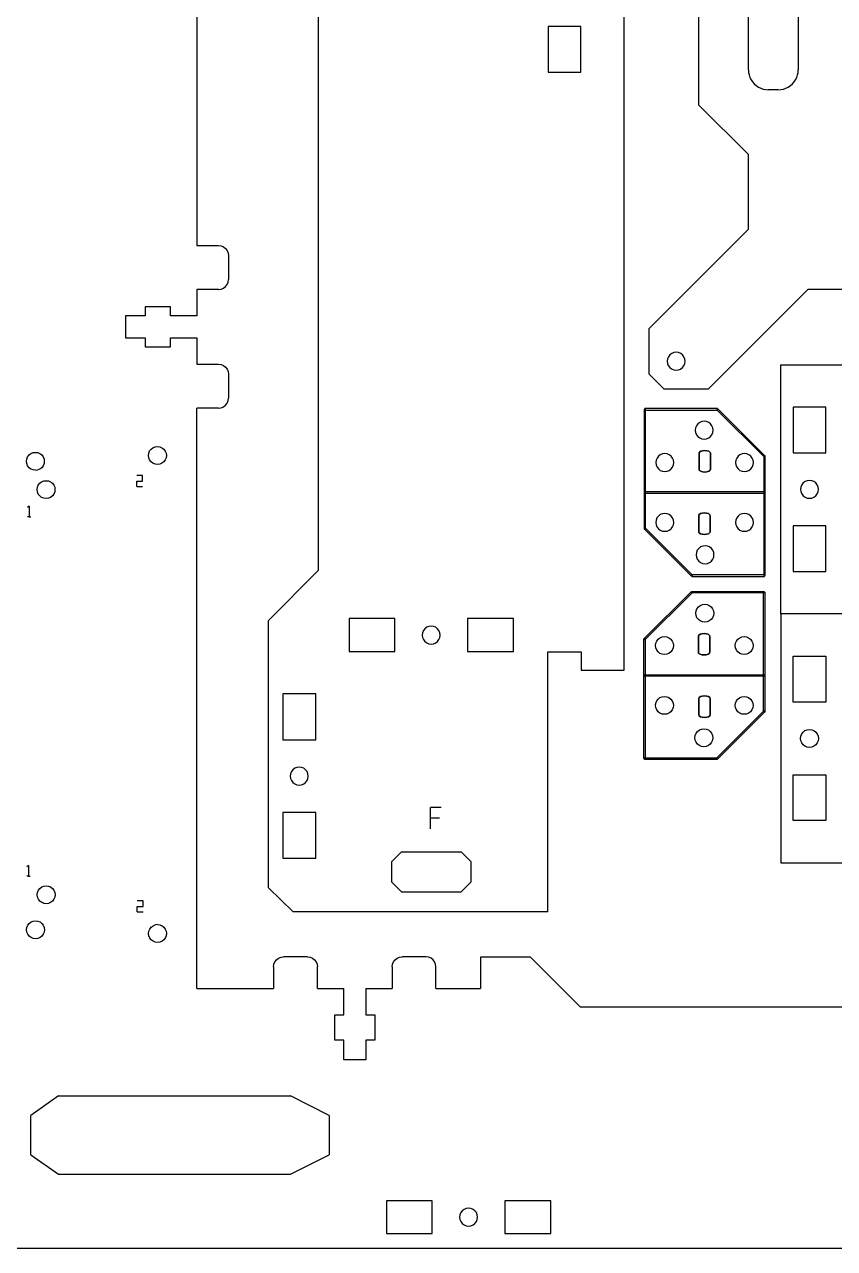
# Model space of a CAD drawing. Extents: x -950 to 1013, y 49 to 1405.
# Drawn here: x -682 to -221, y 49 to 745 of the extents above; entities that cross this region are included whole.
import ezdxf

# ---------------------------------------------------------------- set-up
doc = ezdxf.new("R2010")
doc.units = 0
doc.layers.get('0').update_dxf_attribs({"linetype": 'CONTINUOUS'})

msp = doc.modelspace()

# ---------------------------------------------------------------- linework, layer by layer
at = {"color": 2}
for points in [[(-514.570592, 1212.414237), (-514.570592, 434.304315)], [(-364.901343, 377.637571), (-340.381664, 377.637571), (-340.381664, 1161.390651)], [(-542.917049, 405.957861), (-514.570592, 434.304315)], [(-542.917049, 253.760789), (-542.917049, 405.957861)], [(-383.893464, 388.099596), (-364.901343, 388.099596)], [(-383.893464, 240.157301), (-383.893464, 388.099596)], [(-364.901343, 388.099596), (-364.901343, 377.637571)], [(-528.743823, 240.131109), (-542.917049, 253.760789)], [(-383.893464, 240.157301), (-385.16904, 240.13114), (-528.743823, 240.131109)]]:
    msp.add_lwpolyline(points, dxfattribs=at)
at = {"color": 5}
for points in [[(-583.575142, 937.402299), (-583.575142, 619.164204)], [(-583.575142, 619.164204), (-571.24444, 619.164204)], [(-571.24444, 619.164204), (-569.777119, 618.971029)], [(-569.777119, 618.971029), (-568.409791, 618.404661)], [(-568.409791, 618.404661), (-567.235647, 617.503709)], [(-567.235647, 617.503709), (-566.334689, 616.329556)], [(-566.334689, 616.329556), (-565.768326, 614.962228)], [(-565.768326, 614.962228), (-565.575151, 613.494907), (-565.575151, 599.888628)], [(-565.768326, 598.421299), (-565.575151, 599.888628)], [(-571.24444, 594.219331), (-583.575142, 594.219331)], [(-583.575142, 594.219331), (-583.575142, 579.195731)], [(-571.24444, 594.219331), (-569.777119, 594.412509)], [(-569.777119, 594.412509), (-568.409791, 594.978877)], [(-568.409791, 594.978877), (-567.235647, 595.879826)], [(-567.235647, 595.879826), (-566.334689, 597.053979)], [(-566.334689, 597.053979), (-565.768326, 598.421299)], [(-613.055449, 579.195731), (-624.252297, 579.195731)], [(-624.252297, 579.195731), (-624.252297, 566.723277)], [(-613.055449, 584.298091), (-613.055449, 579.195731)], [(-598.598759, 584.298091), (-613.055449, 584.298091)], [(-598.598759, 579.195731), (-598.598759, 584.298091)], [(-583.575142, 579.195731), (-598.598759, 579.195731)], [(-624.252297, 566.723277), (-613.055449, 566.723277)], [(-613.055449, 566.723277), (-613.055449, 561.620922)], [(-598.598759, 561.620922), (-598.598759, 566.723277)], [(-598.598759, 566.723277), (-583.575142, 566.723277)], [(-583.575142, 566.723277), (-583.575142, 551.699669)], [(-613.055449, 561.620922), (-598.598759, 561.620922)], [(-583.575142, 551.699669), (-571.24444, 551.699669)], [(-571.24444, 551.699669), (-569.777119, 551.506493)], [(-569.777119, 551.506493), (-568.409791, 550.940125)], [(-568.409791, 550.940125), (-567.235647, 550.039164)], [(-251.324535, 409.637461), (-251.324526, 551.369699), (-206.608, 551.369699)], [(-567.235647, 550.039164), (-566.334689, 548.86502)], [(-566.334689, 548.86502), (-565.768326, 547.497692)], [(-565.768326, 547.497692), (-565.575151, 546.030371), (-565.575151, 532.424092)], [(-567.235647, 528.415291), (-566.334689, 529.589444)], [(-566.334689, 529.589444), (-565.768326, 530.956772)], [(-565.768326, 530.956772), (-565.575151, 532.424092)], [(-583.575142, 196.518677), (-583.575142, 526.754795)], [(-571.24444, 526.754795), (-583.575142, 526.754795)], [(-571.24444, 526.754795), (-569.777119, 526.94797)], [(-569.777119, 526.94797), (-568.409791, 527.514341)], [(-568.409791, 527.514341), (-567.235647, 528.415291)], [(-539.921608, 208.84938), (-539.728433, 210.3167)], [(-539.728433, 210.3167), (-539.162065, 211.684028)], [(-539.162065, 211.684028), (-538.261112, 212.858173)], [(-538.261112, 212.858173), (-537.086959, 213.75913)], [(-537.086959, 213.75913), (-535.71964, 214.325493)], [(-535.71964, 214.325493), (-534.252319, 214.518668)], [(-520.646031, 214.518668), (-534.252319, 214.518668)], [(-520.646031, 214.518668), (-519.178711, 214.325493)], [(-519.178711, 214.325493), (-517.811383, 213.75913)], [(-517.811383, 213.75913), (-516.637238, 212.858173)], [(-516.637238, 212.858173), (-515.736281, 211.684028)], [(-515.736281, 211.684028), (-515.169922, 210.3167)], [(-515.169922, 210.3167), (-514.976743, 208.84938)], [(-472.457072, 208.84938), (-472.263897, 210.3167)], [(-472.263897, 210.3167), (-471.697538, 211.684028)], [(-471.697538, 211.684028), (-470.796576, 212.858173)], [(-470.796576, 212.858173), (-469.622424, 213.75913)], [(-469.622424, 213.75913), (-468.255104, 214.325493)], [(-468.255104, 214.325493), (-466.787784, 214.518668)], [(-451.714175, 214.325493), (-453.181496, 214.518668), (-466.787784, 214.518668)], [(-450.346847, 213.75913), (-451.714175, 214.325493)], [(-449.172698, 212.858173), (-450.346847, 213.75913)], [(-448.271745, 211.684028), (-449.172698, 212.858173)], [(-447.705377, 210.3167), (-448.271745, 211.684028)], [(-447.512198, 208.84938), (-447.705377, 210.3167)], [(-393.814743, 214.376939), (-422.1612, 214.376939)], [(-422.1612, 214.376939), (-422.1612, 196.518677)], [(-393.814743, 214.376939), (-365.468286, 186.03049)], [(-539.921608, 208.84938), (-539.921608, 196.518677)], [(-514.976743, 196.518677), (-514.976743, 208.84938)], [(-472.457072, 208.84938), (-472.457072, 196.518677)], [(-447.512198, 196.518677), (-447.512198, 208.84938)], [(-583.575142, 196.518677), (-539.921608, 196.518677)], [(-514.976743, 196.518677), (-499.953126, 196.518677)], [(-499.953126, 181.49506), (-499.953126, 196.518677)], [(-487.480671, 196.518677), (-472.457072, 196.518677)], [(-487.480671, 196.518677), (-487.480671, 181.49506)], [(-447.512198, 196.518677), (-422.1612, 196.518677)], [(-505.05548, 181.49506), (-499.953126, 181.49506)], [(-505.05548, 167.038373), (-505.05548, 181.49506)], [(-487.480671, 181.49506), (-482.378312, 181.49506)], [(-482.378312, 181.49506), (-482.378312, 167.038373)], [(-365.468286, 186.03049), (-53.496586, 186.03049)], [(-499.953126, 167.038373), (-505.05548, 167.038373)], [(-499.953126, 155.841522), (-499.953126, 167.038373)], [(-482.378312, 167.038373), (-487.480671, 167.038373)], [(-487.480671, 167.038373), (-487.480671, 155.841522)], [(-487.480671, 155.841522), (-499.953126, 155.841522)], [(3.196321, 48.550226), (-931.952959, 48.550226)]]:
    msp.add_lwpolyline(points, dxfattribs=at)
at = {"color": 4}
for points in [[(-298.061425, 800.531186), (-298.061425, 699.343557)], [(-298.061425, 699.343557), (-269.714976, 670.997109)], [(-269.714976, 628.477435), (-269.714976, 670.997109)], [(-326.407873, 571.784548), (-269.714976, 628.477435)], [(-292.392127, 537.768805), (-235.699231, 594.461693)], [(-235.699231, 594.461693), (-91.908689, 594.461693)], [(-326.407873, 571.784548), (-326.407873, 546.272739)], [(-326.407873, 546.272739), (-317.903936, 537.768805)], [(-317.903936, 537.768805), (-292.392127, 537.768805)]]:
    msp.add_lwpolyline(points, dxfattribs=at)
at = {"color": 7}
for points in [[(-269.714976, 719.186069), (-269.714976, 784.382896)], [(-241.368528, 784.382896), (-241.368528, 719.186069)], [(-383.751737, 743.873684), (-383.751737, 717.794949)], [(-365.043073, 743.873684), (-383.751737, 743.873684)], [(-365.043073, 717.794949), (-365.043073, 743.873684)], [(-383.751737, 717.794949), (-365.043073, 717.794949)], [(-269.714976, 719.186069), (-269.617969, 717.706083)], [(-269.617969, 717.706083), (-269.328622, 716.251428)], [(-241.754879, 716.251428), (-241.465527, 717.706083)], [(-241.465527, 717.706083), (-241.368528, 719.186069)], [(-269.328622, 716.251428), (-268.851872, 714.84698)], [(-268.851872, 714.84698), (-268.195887, 713.51678)], [(-268.195887, 713.51678), (-267.371895, 712.283579)], [(-267.371895, 712.283579), (-266.393985, 711.168483)], [(-266.393985, 711.168483), (-265.278881, 710.190573), (-264.045679, 709.366573)], [(-245.804615, 710.190573), (-244.68952, 711.168483)], [(-244.68952, 711.168483), (-243.711606, 712.283579)], [(-243.711606, 712.283579), (-242.887609, 713.51678)], [(-242.887609, 713.51678), (-242.231624, 714.84698)], [(-242.231624, 714.84698), (-241.754879, 716.251428)], [(-264.045679, 709.366573), (-262.715479, 708.710587), (-261.311031, 708.233845)], [(-261.311031, 708.233845), (-259.856376, 707.944493)], [(-259.856376, 707.944493), (-258.376391, 707.847491)], [(-252.707105, 707.847491), (-258.376391, 707.847491)], [(-252.707105, 707.847491), (-251.22712, 707.944493)], [(-251.22712, 707.944493), (-249.772465, 708.233845)], [(-249.772465, 708.233845), (-248.368017, 708.710587)], [(-248.368017, 708.710587), (-247.037817, 709.366573)], [(-247.037817, 709.366573), (-245.804615, 710.190573)], [(-312.222367, 548.475355), (-310.903806, 548.286741), (-309.581359, 548.445821), (-308.345145, 548.941757), (-307.279409, 549.740747), (-306.456783, 550.788347), (-305.933329, 552.013163), (-305.744712, 553.331724), (-305.903792, 554.654171), (-306.399727, 555.890389), (-307.198721, 556.956125), (-308.246321, 557.778748), (-309.471137, 558.302205), (-310.789695, 558.490819), (-312.112145, 558.331739), (-313.34836, 557.835803), (-314.414096, 557.036813), (-315.236722, 555.989213), (-315.760175, 554.764397), (-315.948793, 553.445836), (-315.789713, 552.123389), (-315.293777, 550.887171), (-314.494784, 549.821435), (-313.447184, 548.998813), (-312.222367, 548.475355)], [(-328.241849, 478.714244), (-328.241849, 526.039242), (-329.041848, 526.039242), (-329.041848, 478.714244), (-328.241849, 478.714244), (-328.241849, 478.714244)], [(-287.266847, 525.639243), (-287.266847, 526.439245), (-328.641849, 526.439245), (-328.641849, 525.639243), (-287.266847, 525.639243), (-287.266847, 525.639243)], [(-260.816848, 498.914243), (-260.266847, 499.489242), (-287.091847, 526.314243), (-287.666847, 525.764245), (-260.816848, 498.914243), (-260.816848, 498.914243)], [(-244.2946, 527.275219), (-244.2946, 501.196493)], [(-225.585975, 527.275219), (-244.2946, 527.275219)], [(-225.585975, 501.196493), (-225.585975, 527.275219)], [(-299.287783, 516.688557), (-299.797512, 515.457964), (-299.971369, 514.137379)], [(-297.420191, 518.556155), (-298.476922, 517.74529), (-299.287783, 516.688557)], [(-296.1896, 519.065884), (-297.420191, 518.556155)], [(-294.869007, 519.239741), (-296.1896, 519.065884)], [(-293.548425, 519.065884), (-294.869007, 519.239741)], [(-292.317831, 518.556155), (-293.548425, 519.065884)], [(-291.261095, 517.74529), (-292.317831, 518.556155)], [(-290.450231, 516.688557), (-291.261095, 517.74529)], [(-289.940505, 515.457964), (-290.450231, 516.688557)], [(-289.766647, 514.137379), (-289.940505, 515.457964)], [(-299.971369, 514.137379), (-299.797512, 512.816789)], [(-299.797512, 512.816789), (-299.287783, 511.586195)], [(-299.287783, 511.586195), (-298.476922, 510.529468)], [(-298.476922, 510.529468), (-297.420191, 509.718603)], [(-297.420191, 509.718603), (-296.1896, 509.208877)], [(-296.1896, 509.208877), (-294.869007, 509.03502)], [(-294.869007, 509.03502), (-293.548425, 509.208877)], [(-293.548425, 509.208877), (-292.317831, 509.718603)], [(-292.317831, 509.718603), (-291.261095, 510.529468)], [(-291.261095, 510.529468), (-290.450231, 511.586195)], [(-290.450231, 511.586195), (-289.940505, 512.816789)], [(-289.940505, 512.816789), (-289.766647, 514.137379)], [(-676.840478, 501.369781), (-675.519871, 501.543451)], [(-675.519871, 501.543451), (-674.199303, 501.369404)], [(-610.990358, 501.086637), (-610.480457, 502.317156)], [(-610.480457, 502.317156), (-609.669439, 503.373773)], [(-609.669439, 503.374002), (-608.612593, 504.184717)], [(-608.612593, 504.184485), (-607.381929, 504.694035)], [(-607.381929, 504.694035), (-606.061313, 504.867708)], [(-606.061313, 504.868133), (-604.740753, 504.694083)], [(-604.740753, 504.693661), (-603.510234, 504.183756)], [(-603.510234, 504.183756), (-602.453616, 503.372741)], [(-602.453616, 503.372971), (-601.642905, 502.316124)], [(-601.642905, 502.315892), (-601.133352, 501.085228)], [(-680.622959, 496.44182), (-680.448912, 497.762379)], [(-680.449289, 495.121204), (-680.622959, 496.44182)], [(-679.939736, 493.89054), (-680.449289, 495.121204)], [(-680.448912, 497.762379), (-679.939007, 498.992899)], [(-679.939007, 498.992899), (-679.127993, 500.049516)], [(-679.127993, 500.049516), (-678.071143, 500.860228)], [(-678.071143, 500.860228), (-676.840478, 501.369781)], [(-674.199303, 501.369404), (-672.968784, 500.859499)], [(-672.969121, 500.859499), (-671.912504, 500.048484)], [(-671.912166, 500.048484), (-671.101455, 498.991635)], [(-670.592287, 495.119795), (-671.102192, 493.889275)], [(-671.101455, 498.991635), (-670.591905, 497.76097)], [(-670.418575, 496.440357), (-670.592625, 495.119795)], [(-670.591905, 497.76097), (-670.41824, 496.440357)], [(-611.164409, 499.766077), (-610.990358, 501.086637)], [(-610.990736, 498.445883), (-611.164409, 499.766499)], [(-610.481182, 497.214797), (-610.990736, 498.445461)], [(-609.670471, 496.15818), (-610.481182, 497.215029)], [(-608.613857, 495.34717), (-609.670471, 496.15818)], [(-607.383338, 494.83726), (-608.613857, 495.34717)], [(-606.062775, 494.662989), (-607.383338, 494.837028)], [(-604.742159, 494.836883), (-606.062775, 494.663219)], [(-603.511495, 495.346629), (-604.742159, 494.837076)], [(-602.454648, 496.156915), (-603.511495, 495.346204)], [(-601.643639, 497.213955), (-602.454648, 496.157341)], [(-601.133738, 498.444052), (-601.643639, 497.213533)], [(-600.959687, 499.764844), (-601.133738, 498.444285)], [(-601.133352, 501.08546), (-600.959687, 499.764844)], [(-322.231232, 497.032773), (-322.405086, 495.712188)], [(-322.405086, 495.712188), (-322.231232, 494.391597)], [(-321.721503, 498.263372), (-322.231232, 497.032773)], [(-320.910638, 499.320099), (-321.721503, 498.263372)], [(-319.853902, 500.130964), (-320.910638, 499.320099)], [(-318.623312, 500.640693), (-319.853902, 500.130964)], [(-317.302727, 500.814547), (-318.623312, 500.640693)], [(-315.982137, 500.640693), (-317.302727, 500.814547)], [(-314.751543, 500.130964), (-315.982137, 500.640693)], [(-313.694816, 499.320099), (-314.751543, 500.130964)], [(-312.883951, 498.263372), (-313.694816, 499.320099)], [(-312.374225, 497.032773), (-312.883951, 498.263372)], [(-312.200368, 495.712188), (-312.374225, 497.032773)], [(-312.374225, 494.391597), (-312.200368, 495.712188)], [(-276.880079, 497.032773), (-277.053936, 495.712188)], [(-277.053936, 495.712188), (-276.880079, 494.391597)], [(-276.370353, 498.263372), (-276.880079, 497.032773)], [(-275.559489, 499.320099), (-276.370353, 498.263372)], [(-274.502753, 500.130964), (-275.559489, 499.320099)], [(-273.272159, 500.640693), (-274.502753, 500.130964)], [(-271.951577, 500.814547), (-273.272159, 500.640693)], [(-270.630984, 500.640693), (-271.951577, 500.814547)], [(-269.400393, 500.130964), (-270.630984, 500.640693)], [(-268.343662, 499.320099), (-269.400393, 500.130964)], [(-267.532801, 498.263372), (-268.343662, 499.320099)], [(-267.023072, 497.032773), (-267.532801, 498.263372)], [(-266.849215, 495.712188), (-267.023072, 497.032773)], [(-267.023072, 494.391597), (-266.849215, 495.712188)], [(-260.216847, 478.714244), (-260.216847, 499.564245), (-261.016849, 499.564245), (-261.016849, 478.714244), (-260.216847, 478.714244), (-260.216847, 478.714244)], [(-244.2946, 501.196493), (-225.585975, 501.196493)], [(-679.129033, 492.833693), (-679.939736, 493.89054)], [(-678.072745, 492.022675), (-679.129367, 492.833693)], [(-676.841887, 491.512771), (-678.072407, 492.022675)], [(-675.521328, 491.338724), (-676.841887, 491.512771)], [(-675.521328, 491.338724), (-674.200712, 491.512397)], [(-672.970048, 492.021947), (-674.200712, 491.512397)], [(-671.913536, 492.832661), (-672.970385, 492.021947)], [(-671.102192, 493.889275), (-671.913202, 492.832661)], [(-322.231232, 494.391597), (-321.721503, 493.161004), (-320.910638, 492.104277)], [(-320.910638, 492.104277), (-319.853902, 491.293412)], [(-319.853902, 491.293412), (-318.623312, 490.783683)], [(-318.623312, 490.783683), (-317.302727, 490.609829)], [(-317.302727, 490.609829), (-315.982137, 490.783683)], [(-315.982137, 490.783683), (-314.751543, 491.293412)], [(-314.751543, 491.293412), (-313.694816, 492.104277)], [(-313.694816, 492.104277), (-312.883951, 493.161004)], [(-312.883951, 493.161004), (-312.374225, 494.391597)], [(-276.880079, 494.391597), (-276.370353, 493.161004)], [(-276.370353, 493.161004), (-275.559489, 492.104277)], [(-275.559489, 492.104277), (-274.502753, 491.293412)], [(-274.502753, 491.293412), (-273.272159, 490.783683)], [(-273.272159, 490.783683), (-271.951577, 490.609829)], [(-271.951577, 490.609829), (-270.630984, 490.783683)], [(-270.630984, 490.783683), (-269.400393, 491.293412)], [(-269.400393, 491.293412), (-268.343662, 492.104277)], [(-268.343662, 492.104277), (-267.532801, 493.161004)], [(-267.532801, 493.161004), (-267.023072, 494.391597)], [(-674.552968, 480.334629), (-674.378921, 481.655197), (-673.869016, 482.885708)], [(-673.869016, 482.885708), (-673.058007, 483.942331)], [(-673.058007, 483.942331), (-672.00116, 484.753037)], [(-672.00116, 484.752699), (-670.770487, 485.262253)], [(-670.770487, 485.262587), (-669.44988, 485.43626)], [(-669.44988, 485.43626), (-668.129312, 485.262213)], [(-668.129312, 485.262213), (-666.898801, 484.752308)], [(-666.898801, 484.752308), (-666.478282, 484.429541)], [(-666.478282, 484.429541), (-666.269561, 484.34305)], [(-666.269561, 484.34305), (-665.842175, 483.941299)], [(-665.842175, 483.940965), (-665.031473, 482.884106)], [(-665.031473, 482.884444), (-664.521919, 481.65378)], [(-664.521919, 481.65378), (-664.348249, 480.333172)], [(-239.873519, 481.825437), (-240.047544, 480.50358)], [(-239.363302, 483.057213), (-239.873519, 481.825437)], [(-238.551664, 484.114955), (-239.363302, 483.057213)], [(-237.493919, 484.926597), (-238.551664, 484.114955)], [(-236.262144, 485.436813), (-237.493919, 484.926597)], [(-234.940298, 485.610837), (-236.262144, 485.436813)], [(-233.61844, 485.436813), (-234.940298, 485.610837)], [(-232.386664, 484.926597), (-233.61844, 485.436813)], [(-231.328919, 484.114955), (-232.386664, 484.926597)], [(-230.517281, 483.057213), (-231.328919, 484.114955)], [(-230.007064, 481.825437), (-230.517281, 483.057213)], [(-229.83304, 480.50358), (-230.007064, 481.825437)], [(-674.379303, 479.014019), (-674.552968, 480.334629)], [(-673.869753, 477.783349), (-674.379303, 479.014019)], [(-673.059038, 476.726499), (-673.869753, 477.783349)], [(-672.429802, 476.317245), (-673.059038, 476.726499)], [(-672.002425, 475.915493), (-672.429802, 476.317245)], [(-670.772239, 475.405251), (-672.002759, 475.915156)], [(-669.451342, 475.231541), (-670.771905, 475.405589)], [(-668.130726, 475.405203), (-669.451342, 475.231541)], [(-666.900065, 475.914765), (-668.130726, 475.405203)], [(-665.843207, 476.725468), (-666.900065, 475.914765)], [(-665.032201, 477.782085), (-665.843207, 476.725468)], [(-664.522296, 479.012604), (-665.032201, 477.782085)], [(-664.348249, 480.333172), (-664.522296, 479.012604)], [(-329.043126, 478.715165), (-329.043126, 457.865164), (-328.243127, 457.865164), (-328.243127, 478.715165), (-329.043126, 478.715165), (-329.043126, 478.715165)], [(-328.643127, 479.115165), (-328.643127, 478.315165), (-260.618128, 478.315165), (-260.618128, 479.115165), (-328.643127, 479.115165), (-328.643127, 479.115165)], [(-261.018127, 478.715165), (-261.018127, 431.390163), (-260.218128, 431.390163), (-260.218128, 478.715165), (-261.018127, 478.715165), (-261.018127, 478.715165)], [(-240.047544, 480.50358), (-239.873519, 479.18173)], [(-239.873519, 479.18173), (-239.363302, 477.949955)], [(-239.363302, 477.949955), (-238.551664, 476.892213)], [(-238.551664, 476.892213), (-237.493919, 476.080571)], [(-237.493919, 476.080571), (-236.262144, 475.570355)], [(-236.262144, 475.570355), (-234.940298, 475.39633)], [(-234.940298, 475.39633), (-233.61844, 475.570355)], [(-233.61844, 475.570355), (-232.386664, 476.080571)], [(-232.386664, 476.080571), (-231.328919, 476.892213)], [(-231.328919, 476.892213), (-230.517281, 477.949955)], [(-230.517281, 477.949955), (-230.007064, 479.18173)], [(-230.007064, 479.18173), (-229.83304, 480.50358)], [(-318.628993, 466.645722), (-319.859583, 466.135997)], [(-317.308399, 466.81958), (-318.628993, 466.645722)], [(-315.987818, 466.645722), (-317.308399, 466.81958)], [(-314.757224, 466.135997), (-315.987818, 466.645722)], [(-273.27784, 466.645722), (-274.508433, 466.135997)], [(-271.957249, 466.81958), (-273.27784, 466.645722)], [(-270.636664, 466.645722), (-271.957249, 466.81958)], [(-269.406071, 466.135997), (-270.636664, 466.645722)], [(-322.236904, 463.037811), (-322.410758, 461.717221)], [(-322.410758, 461.717221), (-322.236904, 460.396636)], [(-321.727175, 464.268405), (-322.236904, 463.037811)], [(-322.236904, 460.396636), (-321.727175, 459.166037)], [(-320.916311, 465.325132), (-321.727175, 464.268405)], [(-319.859583, 466.135997), (-320.916311, 465.325132)], [(-313.700488, 465.325132), (-314.757224, 466.135997)], [(-312.889623, 464.268405), (-313.700488, 465.325132)], [(-312.379898, 463.037811), (-312.889623, 464.268405)], [(-312.889623, 459.166037), (-312.379898, 460.396636)], [(-312.20604, 461.717221), (-312.379898, 463.037811)], [(-312.379898, 460.396636), (-312.20604, 461.717221)], [(-276.885751, 463.037811), (-277.059609, 461.717221)], [(-277.059609, 461.717221), (-276.885751, 460.396636)], [(-276.376025, 464.268405), (-276.885751, 463.037811)], [(-276.885751, 460.396636), (-276.376025, 459.166037)], [(-275.565161, 465.325132), (-276.376025, 464.268405)], [(-274.508433, 466.135997), (-275.565161, 465.325132)], [(-268.349335, 465.325132), (-269.406071, 466.135997)], [(-267.028744, 463.037811), (-267.538473, 464.268405), (-268.349335, 465.325132)], [(-267.538473, 459.166037), (-267.028744, 460.396636)], [(-266.854887, 461.717221), (-267.028744, 463.037811)], [(-267.028744, 460.396636), (-266.854887, 461.717221)], [(-225.585975, 459.810683), (-244.2946, 459.810683)], [(-244.2946, 459.810683), (-244.2946, 433.731949)], [(-225.585975, 433.731949), (-225.585975, 459.810683)], [(-328.443129, 458.515165), (-328.993129, 457.940163), (-302.168129, 431.115162), (-301.593126, 431.665163), (-328.443129, 458.515165), (-328.443129, 458.515165)], [(-321.727175, 459.166037), (-320.916311, 458.109309)], [(-320.916311, 458.109309), (-319.859583, 457.298445)], [(-319.859583, 457.298445), (-318.628993, 456.788716)], [(-318.628993, 456.788716), (-317.308399, 456.614861)], [(-317.308399, 456.614861), (-315.987818, 456.788716)], [(-315.987818, 456.788716), (-314.757224, 457.298445)], [(-314.757224, 457.298445), (-313.700488, 458.109309)], [(-313.700488, 458.109309), (-312.889623, 459.166037)], [(-276.376025, 459.166037), (-275.565161, 458.109309)], [(-275.565161, 458.109309), (-274.508433, 457.298445)], [(-274.508433, 457.298445), (-273.27784, 456.788716)], [(-273.27784, 456.788716), (-271.957249, 456.614861)], [(-271.957249, 456.614861), (-270.636664, 456.788716)], [(-270.636664, 456.788716), (-269.406071, 457.298445)], [(-269.406071, 457.298445), (-268.349335, 458.109309)], [(-268.349335, 458.109309), (-267.538473, 459.166037)], [(-298.809742, 445.84321), (-299.319471, 444.61262)], [(-297.998881, 446.899941), (-298.809742, 445.84321)], [(-296.942145, 447.710802), (-297.998881, 446.899941)], [(-295.711551, 448.220531), (-296.942145, 447.710802)], [(-294.390966, 448.394389), (-295.711551, 448.220531)], [(-293.070376, 448.220531), (-294.390966, 448.394389)], [(-291.839782, 447.710802), (-293.070376, 448.220531)], [(-290.783055, 446.899941), (-291.839782, 447.710802)], [(-289.972194, 445.84321), (-290.783055, 446.899941)], [(-289.462465, 444.61262), (-289.972194, 445.84321)], [(-299.319471, 444.61262), (-299.493329, 443.292026)], [(-299.493329, 443.292026), (-299.319471, 441.971445)], [(-299.319471, 441.971445), (-298.809742, 440.740851)], [(-298.809742, 440.740851), (-297.998881, 439.684115)], [(-297.998881, 439.684115), (-296.942145, 438.87325)], [(-296.942145, 438.87325), (-295.711551, 438.363525)], [(-293.070376, 438.363525), (-291.839782, 438.87325)], [(-291.839782, 438.87325), (-290.783055, 439.684115), (-289.972194, 440.740851)], [(-289.972194, 440.740851), (-289.462465, 441.971445), (-289.288607, 443.292026)], [(-289.288607, 443.292026), (-289.462465, 444.61262)], [(-295.711551, 438.363525), (-294.390966, 438.189667)], [(-294.390966, 438.189667), (-293.070376, 438.363525)], [(-244.2946, 433.731949), (-225.585975, 433.731949)], [(-301.993129, 431.790162), (-301.993129, 430.990163), (-260.618128, 430.990163), (-260.618128, 431.790162), (-301.993129, 431.790162), (-301.993129, 431.790162)], [(-328.613136, 394.799525), (-329.163137, 395.374524), (-302.338137, 422.199525), (-301.763138, 421.649524), (-328.613136, 394.799525), (-328.613136, 394.799525)], [(-302.163137, 421.524525), (-302.163137, 422.324524), (-260.788136, 422.324524), (-260.788136, 421.524525), (-302.163137, 421.524525), (-302.163137, 421.524525)], [(-261.188135, 374.599525), (-261.188135, 421.924524), (-260.388136, 421.924524), (-260.388136, 374.599525), (-261.188135, 374.599525), (-261.188135, 374.599525)], [(-299.663337, 410.022661), (-299.489479, 411.343242)], [(-299.489479, 411.343242), (-298.979754, 412.573836)], [(-298.979754, 412.573836), (-298.168889, 413.630572)], [(-298.168889, 413.630572), (-297.112153, 414.441437)], [(-297.112153, 414.441437), (-295.881559, 414.951162)], [(-295.881559, 414.951162), (-294.560978, 415.12502)], [(-294.560978, 415.12502), (-293.240384, 414.951162)], [(-293.240384, 414.951162), (-292.009794, 414.441437)], [(-292.009794, 414.441437), (-290.953063, 413.630572), (-290.142202, 412.573836)], [(-290.142202, 412.573836), (-289.632473, 411.343242), (-289.458615, 410.022661)], [(-496.995783, 406.949749), (-496.995783, 388.241124)], [(-470.917058, 406.949749), (-496.995783, 406.949749)], [(-470.917058, 388.241124), (-470.917058, 406.949749)], [(-403.452513, 406.949749), (-429.531239, 406.949749)], [(-429.531239, 406.949749), (-429.531239, 388.241124)], [(-403.452513, 388.241124), (-403.452513, 406.949749)], [(-299.489479, 408.702067), (-299.663337, 410.022661)], [(-298.979754, 407.471477), (-299.489479, 408.702067)], [(-298.168889, 406.414749), (-298.979754, 407.471477)], [(-297.112153, 405.603885), (-298.168889, 406.414749)], [(-295.881559, 405.094156), (-297.112153, 405.603885)], [(-294.560978, 404.920301), (-295.881559, 405.094156)], [(-293.240384, 405.094156), (-294.560978, 404.920301)], [(-292.009794, 405.603885), (-293.240384, 405.094156)], [(-290.953063, 406.414749), (-292.009794, 405.603885)], [(-290.142202, 407.471477), (-290.953063, 406.414749)], [(-289.632473, 408.702067), (-290.142202, 407.471477)], [(-289.458615, 410.022661), (-289.632473, 408.702067)], [(-84.084278, 409.638603), (-251.328297, 409.638603), (-251.328288, 267.906365), (-206.611762, 267.906365)], [(-453.835519, 401.206819), (-454.647161, 400.149068), (-455.157377, 398.917301), (-455.331398, 397.595444), (-455.157377, 396.273589)], [(-452.777777, 402.018452), (-453.835519, 401.206819)], [(-448.902295, 402.528677), (-450.224153, 402.702701), (-451.545998, 402.528677), (-452.777777, 402.018452)], [(-447.670519, 402.018452), (-448.902295, 402.528677)], [(-445.801136, 400.149068), (-446.612777, 401.206819), (-447.670519, 402.018452)], [(-445.290919, 398.917301), (-445.801136, 400.149068)], [(-445.801136, 395.041819), (-445.290919, 396.273589), (-445.116895, 397.595444), (-445.290919, 398.917301)], [(-455.157377, 396.273589), (-454.647161, 395.041819)], [(-454.647161, 395.041819), (-453.835519, 393.984077)], [(-453.835519, 393.984077), (-452.777777, 393.172435)], [(-452.777777, 393.172435), (-451.545998, 392.662219), (-450.224153, 392.488197)], [(-450.224153, 392.488197), (-448.902295, 392.662219)], [(-448.902295, 392.662219), (-447.670519, 393.172435)], [(-447.670519, 393.172435), (-446.612777, 393.984077)], [(-446.612777, 393.984077), (-445.801136, 395.041819)], [(-329.213138, 374.599525), (-329.213138, 395.449523), (-328.413135, 395.449523), (-328.413135, 374.599525), (-329.213138, 374.599525), (-329.213138, 374.599525)], [(-322.580766, 391.597466), (-322.406912, 392.918051)], [(-322.406912, 390.276876), (-322.580766, 391.597466)], [(-322.406912, 392.918051), (-321.897183, 394.14865)], [(-321.897183, 389.046282), (-322.406912, 390.276876)], [(-321.897183, 394.14865), (-321.086318, 395.205381)], [(-321.086318, 395.205381), (-320.029591, 396.016242)], [(-320.029591, 396.016242), (-318.799001, 396.525971)], [(-318.799001, 396.525971), (-317.478407, 396.699829)], [(-317.478407, 396.699829), (-316.157825, 396.525971)], [(-316.157825, 396.525971), (-314.927232, 396.016242)], [(-314.927232, 396.016242), (-313.870496, 395.205381)], [(-313.870496, 395.205381), (-313.059631, 394.14865)], [(-313.059631, 394.14865), (-312.549905, 392.918051)], [(-312.549905, 390.276876), (-313.059631, 389.046282)], [(-312.549905, 392.918051), (-312.376048, 391.597466)], [(-312.376048, 391.597466), (-312.549905, 390.276876)], [(-277.229616, 391.597466), (-277.055759, 392.918051)], [(-277.055759, 390.276876), (-277.229616, 391.597466)], [(-277.055759, 392.918051), (-276.546033, 394.14865)], [(-276.546033, 389.046282), (-277.055759, 390.276876)], [(-276.546033, 394.14865), (-275.735169, 395.205381)], [(-275.735169, 395.205381), (-274.678441, 396.016242)], [(-274.678441, 396.016242), (-273.447847, 396.525971)], [(-273.447847, 396.525971), (-272.127257, 396.699829)], [(-272.127257, 396.699829), (-270.806672, 396.525971)], [(-270.806672, 396.525971), (-269.576078, 396.016242)], [(-269.576078, 396.016242), (-268.519342, 395.205381)], [(-268.519342, 395.205381), (-267.708481, 394.14865)], [(-267.198752, 390.276876), (-267.708481, 389.046282), (-268.519342, 387.989555)], [(-267.708481, 394.14865), (-267.198752, 392.918051)], [(-267.198752, 392.918051), (-267.024895, 391.597466)], [(-267.024895, 391.597466), (-267.198752, 390.276876)], [(-496.995783, 388.241124), (-470.917058, 388.241124)], [(-429.531239, 388.241124), (-403.452513, 388.241124)], [(-321.086318, 387.989555), (-321.897183, 389.046282)], [(-320.029591, 387.17869), (-321.086318, 387.989555)], [(-318.799001, 386.668965), (-320.029591, 387.17869)], [(-317.478407, 386.495107), (-318.799001, 386.668965)], [(-316.157825, 386.668965), (-317.478407, 386.495107)], [(-314.927232, 387.17869), (-316.157825, 386.668965)], [(-313.870496, 387.989555), (-314.927232, 387.17869)], [(-313.059631, 389.046282), (-313.870496, 387.989555)], [(-275.735169, 387.989555), (-276.546033, 389.046282)], [(-274.678441, 387.17869), (-275.735169, 387.989555)], [(-273.447847, 386.668965), (-274.678441, 387.17869)], [(-272.127257, 386.495107), (-273.447847, 386.668965)], [(-270.806672, 386.668965), (-272.127257, 386.495107)], [(-269.576078, 387.17869), (-270.806672, 386.668965)], [(-268.519342, 387.989555), (-269.576078, 387.17869)], [(-244.298362, 385.544123), (-225.589737, 385.544123)], [(-244.298362, 359.465389), (-244.298362, 385.544123)], [(-225.589737, 385.544123), (-225.589737, 359.465389)], [(-328.411857, 374.600475), (-328.411857, 327.275476), (-329.211856, 327.275476), (-329.211856, 374.600475), (-328.411857, 374.600475), (-328.411857, 374.600475)], [(-328.813135, 374.199522), (-328.813135, 374.999525), (-260.788136, 374.999525), (-260.788136, 374.199522), (-328.813135, 374.199522), (-328.813135, 374.199522)], [(-260.386855, 374.600475), (-260.386855, 353.750477), (-261.186857, 353.750477), (-261.186857, 374.600475), (-260.386855, 374.600475), (-260.386855, 374.600475)], [(-534.696576, 364.146645), (-534.696576, 338.067916)], [(-515.987912, 364.146645), (-534.696576, 364.146645)], [(-515.987912, 338.067916), (-515.987912, 364.146645)], [(-320.023914, 362.021306), (-318.79332, 362.531035)], [(-318.79332, 362.531035), (-317.472735, 362.704893)], [(-317.472735, 362.704893), (-316.152145, 362.531035)], [(-316.152145, 362.531035), (-314.921551, 362.021306)], [(-274.67276, 362.021306), (-273.442167, 362.531035)], [(-273.442167, 362.531035), (-272.121585, 362.704893)], [(-272.121585, 362.704893), (-270.800991, 362.531035)], [(-270.800991, 362.531035), (-269.570401, 362.021306)], [(-322.575098, 357.60253), (-322.40124, 358.923124)], [(-322.40124, 356.281949), (-322.575098, 357.60253)], [(-322.40124, 358.923124), (-321.891511, 360.153717), (-321.080646, 361.210445)], [(-321.891511, 355.051346), (-322.40124, 356.281949)], [(-321.080646, 361.210445), (-320.023914, 362.021306)], [(-314.921551, 362.021306), (-313.864824, 361.210445)], [(-313.864824, 361.210445), (-313.053959, 360.153717)], [(-313.053959, 360.153717), (-312.544233, 358.923124)], [(-312.544233, 356.281949), (-313.053959, 355.051346)], [(-312.544233, 358.923124), (-312.370376, 357.60253)], [(-312.370376, 357.60253), (-312.544233, 356.281949)], [(-277.223944, 357.60253), (-277.050087, 358.923124)], [(-277.050087, 356.281949), (-277.223944, 357.60253)], [(-277.050087, 358.923124), (-276.540361, 360.153717)], [(-276.540361, 355.051346), (-277.050087, 356.281949)], [(-276.540361, 360.153717), (-275.729496, 361.210445)], [(-275.729496, 361.210445), (-274.67276, 362.021306)], [(-269.570401, 362.021306), (-268.513674, 361.210445)], [(-268.513674, 361.210445), (-267.702809, 360.153717)], [(-267.702809, 360.153717), (-267.19308, 358.923124)], [(-267.19308, 356.281949), (-267.702809, 355.051346)], [(-267.19308, 358.923124), (-267.019222, 357.60253)], [(-267.019222, 357.60253), (-267.19308, 356.281949)], [(-225.589737, 359.465389), (-244.298362, 359.465389)], [(-321.080646, 353.994619), (-321.891511, 355.051346)], [(-320.023914, 353.183757), (-321.080646, 353.994619)], [(-318.79332, 352.674029), (-320.023914, 353.183757)], [(-317.472735, 352.500171), (-318.79332, 352.674029)], [(-316.152145, 352.674029), (-317.472735, 352.500171)], [(-314.921551, 353.183757), (-316.152145, 352.674029)], [(-313.864824, 353.994619), (-314.921551, 353.183757)], [(-313.053959, 355.051346), (-313.864824, 353.994619)], [(-260.986856, 354.400475), (-260.436855, 353.825476), (-287.261855, 327.000475), (-287.836855, 327.550476), (-260.986856, 354.400475), (-260.986856, 354.400475)], [(-275.729496, 353.994619), (-276.540361, 355.051346)], [(-274.67276, 353.183757), (-275.729496, 353.994619)], [(-273.442167, 352.674029), (-274.67276, 353.183757)], [(-272.121585, 352.500171), (-273.442167, 352.674029)], [(-270.800991, 352.674029), (-272.121585, 352.500171)], [(-269.570401, 353.183757), (-270.800991, 352.674029)], [(-268.513674, 353.994619), (-269.570401, 353.183757)], [(-267.702809, 355.051346), (-268.513674, 353.994619)], [(-299.96752, 340.497933), (-299.457791, 341.728523)], [(-299.457791, 341.728523), (-298.646929, 342.785251)], [(-298.646929, 342.785251), (-297.590198, 343.596115)], [(-297.590198, 343.596115), (-296.359608, 344.105844)], [(-296.359608, 344.105844), (-295.039015, 344.279699)], [(-295.039015, 344.279699), (-293.718433, 344.105844)], [(-293.718433, 344.105844), (-292.487839, 343.596115)], [(-292.487839, 343.596115), (-291.431103, 342.785251)], [(-291.431103, 342.785251), (-290.620238, 341.728523)], [(-290.620238, 341.728523), (-290.110513, 340.497933)], [(-239.877281, 340.094339), (-239.367064, 341.326117)], [(-239.367064, 341.326117), (-238.555423, 342.383859)], [(-238.555423, 342.383859), (-237.497681, 343.195501)], [(-237.497681, 343.195501), (-236.265905, 343.705717), (-234.944056, 343.879739)], [(-234.944056, 343.879739), (-233.622202, 343.705717)], [(-233.622202, 343.705717), (-232.390423, 343.195501)], [(-232.390423, 343.195501), (-231.332681, 342.383859)], [(-231.332681, 342.383859), (-230.521039, 341.326117)], [(-230.521039, 341.326117), (-230.010823, 340.094339)], [(-534.696576, 338.067916), (-515.987912, 338.067916)], [(-300.141377, 339.177339), (-299.96752, 340.497933)], [(-299.457791, 336.626164), (-299.96752, 337.856757), (-300.141377, 339.177339)], [(-297.590198, 334.758563), (-298.646929, 335.569428), (-299.457791, 336.626164)], [(-296.359608, 334.248837), (-297.590198, 334.758563)], [(-292.487839, 334.758563), (-293.718433, 334.248837)], [(-291.431103, 335.569428), (-292.487839, 334.758563)], [(-290.620238, 336.626164), (-291.431103, 335.569428)], [(-290.110513, 337.856757), (-290.620238, 336.626164)], [(-290.110513, 340.497933), (-289.936655, 339.177339)], [(-289.936655, 339.177339), (-290.110513, 337.856757)], [(-240.051305, 338.772484), (-239.877281, 340.094339)], [(-239.877281, 337.450635), (-240.051305, 338.772484)], [(-239.367064, 336.218859), (-239.877281, 337.450635)], [(-238.555423, 335.161117), (-239.367064, 336.218859)], [(-237.497681, 334.349476), (-238.555423, 335.161117)], [(-236.265905, 333.839259), (-237.497681, 334.349476)], [(-232.390423, 334.349476), (-233.622202, 333.839259)], [(-231.332681, 335.161117), (-232.390423, 334.349476)], [(-230.521039, 336.218859), (-231.332681, 335.161117)], [(-230.010823, 337.450635), (-230.521039, 336.218859)], [(-230.010823, 340.094339), (-229.836802, 338.772484)], [(-229.836802, 338.772484), (-230.010823, 337.450635)], [(-287.436855, 327.675475), (-287.436855, 326.875476), (-328.811856, 326.875476), (-328.811856, 327.675475), (-287.436855, 327.675475), (-287.436855, 327.675475)], [(-295.039015, 334.07498), (-296.359608, 334.248837)], [(-293.718433, 334.248837), (-295.039015, 334.07498)], [(-234.944056, 333.665235), (-236.265905, 333.839259)], [(-233.622202, 333.839259), (-234.944056, 333.665235)], [(-528.953615, 320.986381), (-529.765248, 319.928635)], [(-527.895865, 321.798019), (-528.953615, 320.986381)], [(-526.664095, 322.308235), (-527.895865, 321.798019)], [(-525.34224, 322.48226), (-526.664095, 322.308235)], [(-524.020385, 322.308235), (-525.34224, 322.48226)], [(-522.788615, 321.798019), (-524.020385, 322.308235)], [(-521.730865, 320.986381), (-522.788615, 321.798019)], [(-520.919232, 319.928635), (-521.730865, 320.986381)], [(-530.275465, 318.696869), (-530.449495, 317.375011)], [(-530.449495, 317.375011), (-530.275465, 316.053156)], [(-529.765248, 319.928635), (-530.275465, 318.696869)], [(-530.275465, 316.053156), (-529.765248, 314.821389), (-528.953615, 313.763635)], [(-528.953615, 313.763635), (-527.895865, 312.952002)], [(-522.788615, 312.952002), (-521.730865, 313.763635)], [(-521.730865, 313.763635), (-520.919232, 314.821389), (-520.409015, 316.053156)], [(-520.409015, 318.696869), (-520.919232, 319.928635)], [(-520.234991, 317.375011), (-520.409015, 318.696869)], [(-520.409015, 316.053156), (-520.234991, 317.375011)], [(-244.298362, 318.079579), (-225.589737, 318.079579)], [(-244.298362, 292.000853), (-244.298362, 318.079579)], [(-225.589737, 318.079579), (-225.589737, 292.000853)], [(-527.895865, 312.952002), (-526.664095, 312.441781)], [(-526.664095, 312.441781), (-525.34224, 312.267756)], [(-525.34224, 312.267756), (-524.020385, 312.441781)], [(-524.020385, 312.441781), (-522.788615, 312.952002)], [(-534.696576, 296.682109), (-534.696576, 270.603371)], [(-515.987912, 296.682109), (-534.696576, 296.682109)], [(-515.987912, 270.603371), (-515.987912, 296.682109)], [(-225.589737, 292.000853), (-244.298362, 292.000853)], [(-472.895592, 268.581923), (-467.226303, 274.251212)], [(-472.895592, 268.581923), (-472.895592, 257.243349), (-467.226303, 251.574052), (-433.221993, 251.574052), (-427.552705, 257.243349), (-427.552705, 268.581923), (-433.221993, 274.251212)], [(-467.226303, 274.251212), (-433.221993, 274.251212)], [(-534.696576, 270.603371), (-515.987912, 270.603371)], [(-674.468328, 249.8303), (-674.294281, 251.150859)], [(-674.294281, 251.150859), (-673.784376, 252.381379)], [(-673.784376, 252.381379), (-672.973367, 253.437996)], [(-672.973367, 253.437996), (-671.916521, 254.248708)], [(-671.916521, 254.248708), (-670.685856, 254.758261)], [(-670.685856, 254.758261), (-669.36524, 254.931925)], [(-669.36524, 254.931925), (-668.044681, 254.757884)], [(-668.044681, 254.757884), (-667.479688, 254.523756)], [(-667.479688, 254.523756), (-667.323606, 254.503197)], [(-667.323606, 254.503188), (-666.814162, 254.247979)], [(-666.814162, 254.247979), (-665.757544, 253.436964)], [(-665.757544, 253.436964), (-664.946833, 252.380115)], [(-664.946833, 252.380115), (-664.43728, 251.14945)], [(-664.43728, 251.14945), (-664.263606, 249.828837)], [(-674.294664, 248.509684), (-674.468328, 249.8303)], [(-673.785114, 247.27902), (-674.294664, 248.509684)], [(-672.974399, 246.222173), (-673.785114, 247.27902)], [(-671.917785, 245.411155), (-672.974399, 246.222173)], [(-671.196719, 245.156468), (-671.917785, 245.411155)], [(-670.687265, 244.901251), (-671.196719, 245.156468)], [(-669.366703, 244.727204), (-670.687265, 244.901251)], [(-668.046087, 244.900877), (-669.366703, 244.727204)], [(-666.815422, 245.410427), (-668.046087, 244.900877)], [(-665.758576, 246.221141), (-666.815422, 245.410427)], [(-664.947562, 247.277755), (-665.758576, 246.221141)], [(-664.437657, 248.508275), (-664.947562, 247.277755)], [(-664.263606, 249.828837), (-664.437657, 248.508275)], [(-680.532151, 229.938268), (-680.358104, 231.258835)], [(-680.358486, 228.617322), (-680.532151, 229.937933)], [(-680.358345, 231.258835), (-679.84844, 232.489355)], [(-679.84844, 232.489355), (-679.037431, 233.545972)], [(-679.037193, 233.545635), (-677.980344, 234.356349)], [(-677.980585, 234.356684), (-676.749912, 234.866228)], [(-676.749912, 234.866228), (-675.429304, 235.039901)], [(-675.429063, 235.039564), (-674.108495, 234.865517)], [(-674.108495, 234.865851), (-672.877984, 234.355946)], [(-672.877984, 234.355946), (-671.821358, 233.54494)], [(-671.8216, 233.54494), (-671.010897, 232.488091)], [(-671.010897, 232.488091), (-670.501344, 231.257426)], [(-670.501102, 231.257092), (-670.327433, 229.936476), (-670.50148, 228.615917)], [(-610.922353, 229.084061), (-610.412448, 230.314581)], [(-610.412448, 230.314581), (-609.601434, 231.371195)], [(-609.601434, 231.371195), (-608.544584, 232.181906)], [(-608.544584, 232.181906), (-607.31392, 232.69146)], [(-605.993304, 232.865133), (-607.31392, 232.69146)], [(-605.993304, 232.865133), (-604.672744, 232.691082)], [(-604.672744, 232.691082), (-603.442225, 232.181181)], [(-603.442225, 232.181181), (-602.385607, 231.370163)], [(-602.385607, 231.370163), (-601.574896, 230.313317)], [(-601.574896, 230.313317), (-601.065343, 229.082653)], [(-679.848928, 227.386996), (-680.358486, 228.61766)], [(-679.038463, 226.330149), (-679.849169, 227.386996)], [(-677.981849, 225.519131), (-679.038463, 226.330149)], [(-676.751088, 225.009227), (-677.981608, 225.519131)], [(-675.43052, 224.834845), (-676.751088, 225.008893)], [(-674.110151, 225.008853), (-675.430762, 224.83518)], [(-671.82264, 226.329109), (-672.879486, 225.518403), (-674.110151, 225.008853)], [(-671.011384, 227.385731), (-671.822399, 226.329109)], [(-670.50148, 228.615917), (-671.011384, 227.385397)], [(-611.0964, 227.763499), (-610.922353, 229.084061)], [(-610.922727, 226.442883), (-611.0964, 227.763499)], [(-610.413177, 225.212219), (-610.922727, 226.442883)], [(-609.602465, 224.155372), (-610.413177, 225.212219)], [(-608.545848, 223.344363), (-609.602465, 224.155372)], [(-607.315329, 222.834461), (-608.545848, 223.344363)], [(-603.443489, 223.343629), (-604.674153, 222.834076)], [(-602.386639, 224.15434), (-603.443489, 223.343629)], [(-601.575625, 225.210957), (-602.386639, 224.15434)], [(-601.06572, 226.441477), (-601.575625, 225.210957)], [(-600.891673, 227.762037), (-601.06572, 226.441477)], [(-601.065343, 229.082653), (-600.891673, 227.762037)], [(-605.994769, 222.660411), (-607.315329, 222.834461)], [(-604.674153, 222.834076), (-605.994769, 222.660411)], [(-662.3536, 135.365987), (-678.179537, 124.215162)], [(-662.3536, 135.365987), (-530.256758, 135.365987)], [(-508.2332, 124.215162), (-530.256758, 135.365987)], [(-678.179537, 101.913522), (-678.179537, 124.215162)], [(-508.2332, 124.215162), (-508.2332, 101.913522)], [(-678.179537, 101.913522), (-662.3536, 90.762715)], [(-530.256758, 90.762715), (-508.2332, 101.913522)], [(-662.3536, 90.762715), (-530.256758, 90.762715)], [(-475.716903, 75.762819), (-475.716903, 57.054155)], [(-449.638178, 75.762819), (-475.716903, 75.762819)], [(-449.638178, 57.054155), (-449.638178, 75.762819)], [(-430.267127, 71.341716), (-431.498897, 70.8315), (-432.556639, 70.019861), (-433.368281, 68.962116), (-433.878497, 67.730341)], [(-428.945273, 71.515741), (-430.267127, 71.341716)], [(-427.623415, 71.341716), (-428.945273, 71.515741)], [(-426.391648, 70.8315), (-427.623415, 71.341716)], [(-425.333897, 70.019861), (-426.391648, 70.8315)], [(-424.522264, 68.962116), (-425.333897, 70.019861)], [(-382.173633, 75.762819), (-408.252359, 75.762819)], [(-408.252359, 75.762819), (-408.252359, 57.054155), (-382.173633, 57.054155)], [(-382.173633, 57.054155), (-382.173633, 75.762819)], [(-433.878497, 67.730341), (-434.052518, 66.408483)], [(-434.052518, 66.408483), (-433.878497, 65.086637)], [(-433.878497, 65.086637), (-433.368281, 63.854861)], [(-433.368281, 63.854861), (-432.556639, 62.797116)], [(-432.556639, 62.797116), (-431.498897, 61.985475)], [(-427.623415, 61.475261), (-426.391648, 61.985475), (-425.333897, 62.797116)], [(-425.333897, 62.797116), (-424.522264, 63.854861), (-424.012048, 65.086637)], [(-424.012048, 67.730341), (-424.522264, 68.962116)], [(-423.838015, 66.408483), (-424.012048, 67.730341)], [(-424.012048, 65.086637), (-423.838015, 66.408483)], [(-475.716903, 57.054155), (-449.638178, 57.054155)], [(-431.498897, 61.985475), (-430.267127, 61.475261), (-428.945273, 61.301237)], [(-428.945273, 61.301237), (-427.623415, 61.475261)]]:
    msp.add_lwpolyline(points, dxfattribs=at)
at = {"color": 1}
for points in [[(-297.709991, 501.213787), (-297.653031, 501.486443)], [(-297.653023, 501.486443), (-297.709985, 501.213787)], [(-297.653023, 501.486443), (-297.482119, 501.738092)], [(-297.482119, 501.738092), (-297.653023, 501.486443)], [(-297.482119, 501.738092), (-296.798505, 502.178341)], [(-296.798505, 502.178341), (-297.482119, 501.738092)], [(-296.798505, 502.178341), (-295.774169, 502.476996)], [(-295.774169, 502.476996), (-296.798505, 502.178341)], [(-295.774169, 502.476996), (-294.524122, 502.576557)], [(-294.524122, 502.576557), (-295.774169, 502.476996)], [(-294.524122, 502.576557), (-293.274071, 502.476996)], [(-293.274071, 502.476996), (-294.524122, 502.576557)], [(-293.274071, 502.476996), (-292.249735, 502.178341)], [(-292.249735, 502.178341), (-293.274071, 502.476996)], [(-292.249735, 502.178341), (-291.56612, 501.738092)], [(-291.56612, 501.738092), (-292.249735, 502.178341)], [(-291.56612, 501.738092), (-291.395217, 501.486443)], [(-291.395217, 501.486443), (-291.56612, 501.738092)], [(-291.395217, 501.486443), (-291.338258, 501.213787)], [(-291.338249, 501.213787), (-291.395208, 501.486443)], [(-297.709991, 491.727875), (-297.709991, 501.213787)], [(-297.709985, 501.213787), (-297.709985, 491.727875)], [(-291.338258, 501.213787), (-291.338258, 491.727875)], [(-291.338249, 491.727875), (-291.338249, 501.213787)], [(-614.567959, 488.301571), (-617.827799, 488.301571)], [(-614.567959, 485.183469), (-614.567959, 488.301571)], [(-297.653031, 491.45521), (-297.709991, 491.727875)], [(-297.709985, 491.727875), (-297.653023, 491.45521)], [(-297.482128, 491.20357), (-297.653031, 491.45521)], [(-297.653018, 491.45521), (-297.482111, 491.20357)], [(-296.798514, 490.763325), (-297.482128, 491.20357)], [(-297.482111, 491.20357), (-296.798496, 490.763325)], [(-295.774178, 490.464661), (-296.798514, 490.763325)], [(-296.798496, 490.763325), (-295.77416, 490.464661)], [(-294.524127, 490.365108), (-295.774178, 490.464661)], [(-295.77416, 490.464661), (-294.524113, 490.365108)], [(-293.274079, 490.464661), (-294.524127, 490.365108)], [(-294.524113, 490.365108), (-293.274065, 490.464661)], [(-292.249743, 490.763325), (-293.274079, 490.464661)], [(-293.274065, 490.464661), (-292.249729, 490.763325)], [(-291.566129, 491.20357), (-292.249743, 490.763325)], [(-292.249729, 490.763325), (-291.566112, 491.20357)], [(-291.395225, 491.45521), (-291.566129, 491.20357)], [(-291.566112, 491.20357), (-291.395208, 491.45521)], [(-291.338258, 491.727875), (-291.395217, 491.45521)], [(-291.395208, 491.45521), (-291.338249, 491.727875)], [(-617.827799, 485.183469), (-614.567959, 485.183469)], [(-617.827799, 482.065356), (-617.827799, 485.183469)], [(-617.827799, 482.065356), (-614.567959, 482.065356)], [(-679.072825, 471.01434), (-679.923215, 470.137683)], [(-679.072825, 471.01434), (-679.072825, 464.778117)], [(-297.010247, 466.666084), (-297.693865, 466.225835)], [(-297.693847, 466.225835), (-297.010233, 466.666084)], [(-295.985911, 466.964748), (-297.010247, 466.666084)], [(-297.010233, 466.666084), (-295.985897, 466.964748)], [(-294.735864, 467.064301), (-295.985911, 466.964748)], [(-295.985897, 466.964748), (-294.735846, 467.064301)], [(-293.485816, 466.964748), (-294.735864, 467.064301)], [(-294.735846, 467.064301), (-293.485799, 466.964748)], [(-292.46148, 466.666084), (-293.485816, 466.964748)], [(-293.485799, 466.964748), (-292.461463, 466.666084)], [(-291.777862, 466.225835), (-292.46148, 466.666084)], [(-292.461463, 466.666084), (-291.777849, 466.225835)], [(-679.072825, 464.778117), (-679.923215, 464.778117)], [(-679.072825, 464.778117), (-678.164448, 464.778117)], [(-297.864768, 465.974195), (-297.921727, 465.70153)], [(-297.921727, 465.70153), (-297.921727, 456.215621)], [(-297.921719, 465.70153), (-297.86476, 465.974195)], [(-297.921719, 456.215621), (-297.921719, 465.70153)], [(-297.693865, 466.225835), (-297.864768, 465.974195)], [(-297.864751, 465.974195), (-297.693847, 466.225835)], [(-291.606959, 465.974195), (-291.777862, 466.225835)], [(-291.777849, 466.225835), (-291.606945, 465.974195)], [(-291.549991, 465.70153), (-291.606954, 465.974195)], [(-291.606945, 465.974195), (-291.549982, 465.70153)], [(-291.549991, 456.215621), (-291.549991, 465.70153)], [(-291.549982, 465.70153), (-291.549982, 456.215621)], [(-297.921727, 456.215621), (-297.864768, 455.942965)], [(-297.86476, 455.942965), (-297.921719, 456.215621)], [(-297.693856, 455.691317), (-297.86476, 455.942965)], [(-297.86476, 455.942965), (-297.693856, 455.691317)], [(-297.010238, 455.251068), (-297.693856, 455.691317)], [(-297.693856, 455.691317), (-297.010238, 455.251068)], [(-295.985902, 454.952413), (-297.010238, 455.251068)], [(-297.010238, 455.251068), (-295.985902, 454.952413)], [(-294.735855, 454.852851), (-295.985902, 454.952413)], [(-295.985902, 454.952413), (-294.735855, 454.852851)], [(-293.485807, 454.952413), (-294.735855, 454.852851)], [(-294.735855, 454.852851), (-293.485807, 454.952413)], [(-292.461471, 455.251068), (-293.485807, 454.952413)], [(-293.485807, 454.952413), (-292.461471, 455.251068)], [(-291.777857, 455.691317), (-292.461471, 455.251068)], [(-292.461471, 455.251068), (-291.777857, 455.691317)], [(-291.606954, 455.942965), (-291.777857, 455.691317)], [(-291.777857, 455.691317), (-291.606954, 455.942965)], [(-291.606954, 455.942965), (-291.549991, 456.215621)], [(-291.549982, 456.215621), (-291.606945, 455.942965)], [(-298.091735, 397.099069), (-298.034776, 397.371725)], [(-298.091735, 387.613157), (-298.091735, 397.099069)], [(-298.034767, 397.371725), (-298.091727, 397.099069)], [(-298.091727, 397.099069), (-298.091727, 387.613157)], [(-297.863864, 397.62337), (-298.034767, 397.371725)], [(-298.034767, 397.371725), (-297.863864, 397.62337)], [(-297.180246, 398.063619), (-297.863864, 397.62337)], [(-297.863864, 397.62337), (-297.180246, 398.063619)], [(-296.155914, 398.362275), (-297.180246, 398.063619)], [(-297.180246, 398.063619), (-296.155914, 398.362275)], [(-294.905863, 398.461836), (-296.155914, 398.362275)], [(-296.155914, 398.362275), (-294.905863, 398.461836)], [(-293.655815, 398.362275), (-294.905863, 398.461836)], [(-294.905863, 398.461836), (-293.655815, 398.362275)], [(-292.631479, 398.063619), (-293.655815, 398.362275)], [(-293.655815, 398.362275), (-292.631479, 398.063619)], [(-291.947865, 397.62337), (-292.631479, 398.063619)], [(-292.631479, 398.063619), (-291.947865, 397.62337)], [(-291.776962, 397.371725), (-291.947865, 397.62337)], [(-291.947865, 397.62337), (-291.776962, 397.371725)], [(-291.776962, 397.371725), (-291.719999, 397.099069)], [(-291.719994, 397.099069), (-291.776953, 397.371725)], [(-291.719999, 397.099069), (-291.719999, 387.613157)], [(-291.719994, 387.613157), (-291.719994, 397.099069)], [(-298.034776, 387.340492), (-298.091735, 387.613157)], [(-298.091727, 387.613157), (-298.034767, 387.340492)], [(-297.863873, 387.088852), (-298.034776, 387.340492)], [(-298.034759, 387.340492), (-297.863855, 387.088852)], [(-297.180255, 386.648603), (-297.863873, 387.088852)], [(-297.863855, 387.088852), (-297.180241, 386.648603)], [(-296.155919, 386.349939), (-297.180255, 386.648603)], [(-297.180241, 386.648603), (-296.155905, 386.349939)], [(-294.905871, 386.250386), (-296.155919, 386.349939)], [(-296.155905, 386.349939), (-294.905858, 386.250386)], [(-293.655824, 386.349939), (-294.905871, 386.250386)], [(-294.905858, 386.250386), (-293.655807, 386.349939)], [(-292.631488, 386.648603), (-293.655824, 386.349939)], [(-293.655807, 386.349939), (-292.631471, 386.648603)], [(-291.947874, 387.088852), (-292.631488, 386.648603)], [(-292.631471, 386.648603), (-291.947856, 387.088852)], [(-291.776967, 387.340492), (-291.947874, 387.088852)], [(-291.947856, 387.088852), (-291.776953, 387.340492)], [(-291.719999, 387.613157), (-291.776962, 387.340492)], [(-291.776953, 387.340492), (-291.719994, 387.613157)], [(-296.968522, 362.551397), (-297.652136, 362.111148)], [(-297.652118, 362.111148), (-296.968504, 362.551397)], [(-295.944185, 362.850061), (-296.968522, 362.551397)], [(-296.968504, 362.551397), (-295.944168, 362.850061)], [(-294.694135, 362.94961), (-295.944185, 362.850061)], [(-295.944168, 362.850061), (-294.694121, 362.94961)], [(-293.444087, 362.850061), (-294.694135, 362.94961)], [(-294.694121, 362.94961), (-293.444073, 362.850061)], [(-292.419751, 362.551397), (-293.444087, 362.850061)], [(-293.444073, 362.850061), (-292.419737, 362.551397)], [(-291.736137, 362.111148), (-292.419751, 362.551397)], [(-292.419737, 362.551397), (-291.73612, 362.111148)], [(-297.823039, 361.859508), (-297.879998, 361.586843)], [(-297.879998, 361.586843), (-297.879998, 352.100931)], [(-297.879993, 361.586843), (-297.823031, 361.859508)], [(-297.879993, 352.100931), (-297.879993, 361.586843)], [(-297.652136, 362.111148), (-297.823039, 361.859508)], [(-297.823025, 361.859508), (-297.652118, 362.111148)], [(-291.565233, 361.859508), (-291.736137, 362.111148)], [(-291.73612, 362.111148), (-291.565216, 361.859508)], [(-291.508265, 361.586843), (-291.565225, 361.859508)], [(-291.565216, 361.859508), (-291.508257, 361.586843)], [(-291.508265, 352.100931), (-291.508265, 361.586843)], [(-291.508257, 361.586843), (-291.508257, 352.100931)], [(-297.879998, 352.100931), (-297.823039, 351.828275)], [(-297.823031, 351.828275), (-297.879993, 352.100931)], [(-297.823031, 351.828275), (-297.652127, 351.576626)], [(-297.652127, 351.576626), (-297.823031, 351.828275)], [(-297.652127, 351.576626), (-296.968513, 351.136381)], [(-296.968513, 351.136381), (-297.652127, 351.576626)], [(-296.968513, 351.136381), (-295.944177, 350.837725)], [(-295.944177, 350.837725), (-296.968513, 351.136381)], [(-295.944177, 350.837725), (-294.694129, 350.738164)], [(-294.694129, 350.738164), (-295.944177, 350.837725)], [(-294.694129, 350.738164), (-293.444078, 350.837725)], [(-293.444078, 350.837725), (-294.694129, 350.738164)], [(-293.444078, 350.837725), (-292.419742, 351.136381)], [(-292.419742, 351.136381), (-293.444078, 350.837725)], [(-292.419742, 351.136381), (-291.736128, 351.576626)], [(-291.736128, 351.576626), (-292.419742, 351.136381)], [(-291.736128, 351.576626), (-291.565225, 351.828275)], [(-291.565225, 351.828275), (-291.736128, 351.576626)], [(-291.565225, 351.828275), (-291.508265, 352.100931)], [(-291.508257, 352.100931), (-291.565216, 351.828275)], [(-450.649185, 293.483716), (-450.649185, 299.518677)], [(-444.61368, 299.518677), (-450.649185, 299.518677)], [(-445.46332, 293.483716), (-450.649185, 293.483716)], [(-450.649185, 287.307235), (-450.649185, 293.483716)], [(-679.470928, 266.558157), (-680.321318, 265.6815)], [(-679.470928, 266.558157), (-679.470928, 260.321939)], [(-679.470928, 260.321939), (-680.321318, 260.321939)], [(-679.470928, 260.321939), (-678.562543, 260.321939)], [(-614.231487, 246.302291), (-617.491326, 246.302291)], [(-614.231487, 243.184181), (-614.231487, 246.302291)], [(-617.491326, 240.066077), (-617.491326, 243.184181), (-614.231487, 243.184181)], [(-617.491326, 240.066077), (-614.231487, 240.066077)]]:
    msp.add_lwpolyline(points, dxfattribs=at)

doc.saveas('drawing.dxf')
